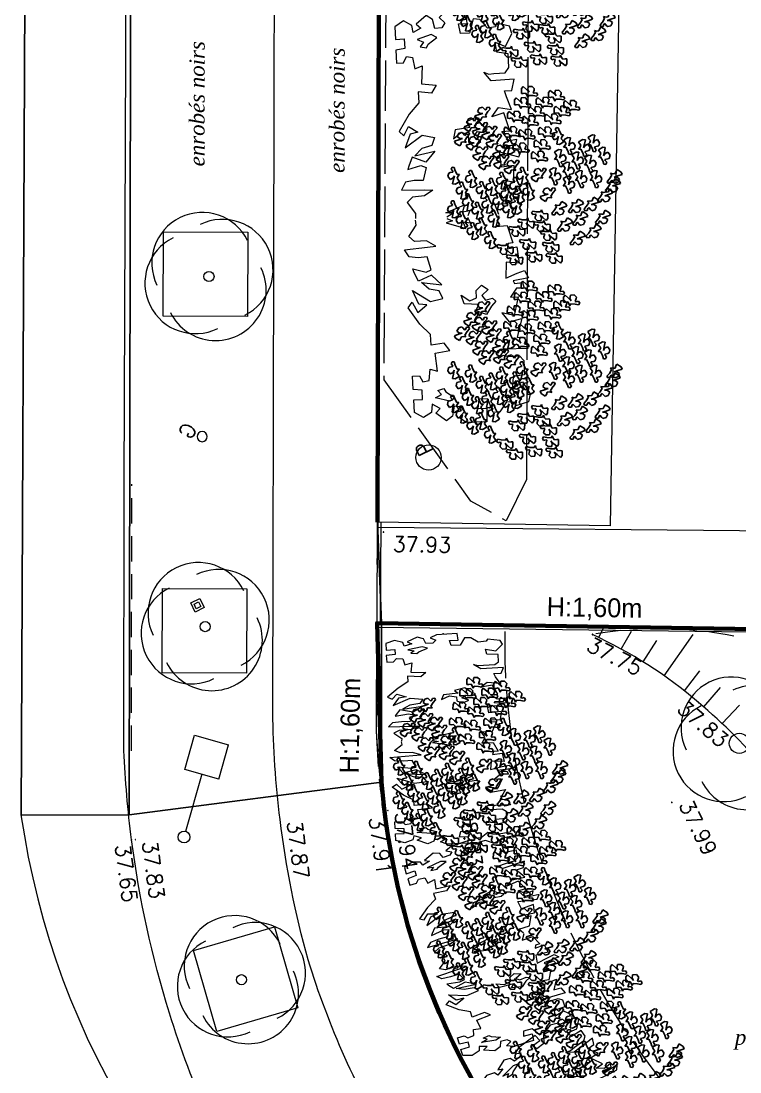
# Model space of a CAD drawing. Extents: x 996 to 1166918, y 537 to 295728.
# Drawn here: x 1043.58 to 1057.82, y 605.91 to 626.73 of the extents above; entities that cross this region are included whole.
import ezdxf

# ---------------------------------------------------------------- set-up
doc = ezdxf.new("R2010")
doc.units = 0
doc.header["$MEASUREMENT"] = 0
for name, pattern in [('CONTINU', [0]), ('DGN2', [0.75, 0.5, -0.25]), ('DGN3', [1.25, 1, -0.25]), ('DGN4', [1.5, 0.75, -0.25, 0.25, -0.25])]:
    doc.linetypes.add(name, pattern=pattern)
doc.layers.get('0').update_dxf_attribs({"linetype": 'CONTINUOUS', "lineweight": 0})
doc.layers.add('BORDURE', color=7, linetype='CONTINU')
doc.layers.add('Buissons', color=7, linetype='CONTINUOUS', true_color=0x04ec8b)
doc.layers.add('Trottoirs', color=7, linetype='CONTINUOUS', true_color=0xffffff)
for name, color, linetype, lineweight in [('CF-FON-CADASTRE-DIGITALISE', 6, 'DGN4', 0), ('CF-TOPO-ALTITUDE-TN', 94, 'CONTINUOUS', 0), ('CF-TOPO-ALTITUDE-VOIRIE', 7, 'CONTINUOUS', 0), ('CF-TOPO-GDF', 34, 'CONTINUOUS', 0), ('CF-TOPO-MOBILIER-LEGER', 7, 'CONTINUOUS', 0), ('CF-TOPO-NATURE-MATERIAUX-TXT', 7, 'CONTINUOUS', 0), ('CF-TOPO-RELIEF-NATUREL', 94, 'CONTINUOUS', 0), ('CF-TOPO-SIGNAL-NON-ELECT', 6, 'CONTINUOUS', 0), ('CF-TOPO-VEGETATION', 94, 'CONTINUOUS', 0), ('CF-TOPO-VOIRIE', 7, 'CONTINUOUS', 0), ('DIVERS', 7, 'CONTINU', 5), ('Texte projet', 7, 'CONTINU', 5)]:
    doc.layers.add(name, color=color, linetype=linetype, lineweight=lineweight)
doc.layers.add('Clôtures', color=7, linetype='CONTINUOUS', lineweight=120, true_color=0x04c83f)
doc.styles.add('LEROY', font='j_leroy')
doc.styles.add('SIMPLEX', font='simplex.shx')
doc.styles.add('Style-Times New Roman IF', font='timesi.ttf')

# ---------------------------------------------------------------- blocks, each defined once
blk = doc.blocks.new('BL79', base_point=(1.5, 1))
blk.add_lwpolyline([(1, 0.5), (1, 1.5), (2, 1.5), (2, 0.5), (1, 0.5)])
blk = doc.blocks.new('BRANCHS', base_point=(1.4853, 0.588))
for p, q in [((1.5146, 0.6522), (1.4864, 0.6366)), ((1.4864, 0.6366), (1.4921, 0.6254)), ((1.4921, 0.6254), (1.5019, 0.6135)), ((1.5313, 0.6501), (1.5146, 0.6522)), ((1.5255, 0.6211), (1.5313, 0.6501)), ((1.4971, 0.6014), (1.4858, 0.588)), ((1.4858, 0.588), (1.5005, 0.5883)), ((1.5019, 0.6135), (1.4971, 0.6014)), ((1.5005, 0.5883), (1.5139, 0.5633)), ((1.5139, 0.5633), (1.5211, 0.5412)), ((1.5199, 0.5964), (1.5255, 0.6211)), ((1.5292, 0.6122), (1.5199, 0.5964)), ((1.5291, 0.572), (1.5482, 0.5759)), ((1.5308, 0.5654), (1.5291, 0.572)), ((1.5487, 0.6203), (1.5292, 0.6122)), ((1.5407, 0.5536), (1.5308, 0.5654)), ((1.5482, 0.5759), (1.5568, 0.5791)), ((1.5622, 0.5996), (1.5487, 0.6203)), ((1.5568, 0.5791), (1.5622, 0.5996)), ((1.5211, 0.5412), (1.5336, 0.5396)), ((1.5336, 0.5396), (1.5407, 0.5536))]:
    blk.add_line(p, q)
blk = doc.blocks.new('ARBRE12')
at = {"yscale": 3, "zscale": 3}
for p, xscale, rotation in [((-0.069, 1.578), 3.00000000000064, 60.00000000000705), ((0.466, 1.504), 3.00000000000064, 60.00000000000705), ((-0.207, 1.356), 3.00000000000064, 60.00000000000705), ((0.069, 1.181), 3.00000000000064, 60.00000000000705), ((0.225, 1.366), 3.00000000000064, 60.00000000000705), ((0.578, 1.19), 3.00000000000064, 60.00000000000705), ((0.768, 1.301), 3.00000000000064, 60.00000000000705), ((-0.882, 1.184), 3.00000000000064, 119.9999999999929), ((-0.345, 1.088), 3.00000000000064, 60.00000000000705), ((-0.051, 0.996), 3.00000000000064, 60.00000000000705), ((0.397, 1.033), 3.00000000000064, 60.00000000000705), ((-1.098, 0.971), 3.00000000000064, 119.9999999999929), ((-0.934, 0.879), 3.00000000000064, 119.9999999999929), ((-0.744, 0.805), 3.00000000000064, 119.9999999999929), ((-0.414, 0.783), 3.00000000000064, 60.00000000000705), ((0.268, 0.774), 3.00000000000064, 60.00000000000705), ((-1.287, 0.685), 3.00000000000064, 119.9999999999929), ((-1.055, 0.602), 3.00000000000064, 119.9999999999929), ((-0.658, 0.648), 3.00000000000064, 119.9999999999929), ((-0.12, 0.728), 3.00000000000064, 60.00000000000705), ((0.645, 0.837), 3, 180), ((-0.925, 0.399), 3.00000000000064, 119.9999999999929), ((-0.528, 0.436), 3.00000000000064, 119.9999999999929), ((-0.321, 0.652), 3, 180), ((-0.232, 0.46), 3.00000000000064, 60.00000000000705), ((0.181, 0.525), 3.00000000000064, 60.00000000000705), ((-0.804, 0.214), 3.00000000000064, 119.9999999999929), ((-0.511, 0.232), 3.00000000000064, 119.9999999999929), ((0.13, 0.294), 3.00000000000064, 60.00000000000705), ((-0.304, 0.131), 3.00000000000064, 119.9999999999929), ((0.23, -0.026), 3.00000000000064, 119.9999999999929), ((-1.417, 0.051), 3, 180), ((-1.072, -0.013), 3, 180), ((-0.459, -0.05), 3, 180), ((-0.054, 0.051), 3, 180), ((1.573, 0.076), 3.00000000000064, 299.999999999993), ((-1.253, -0.244), 3, 180), ((-0.856, -0.235), 3, 180), ((-0.666, -0.17), 3, 180), ((-0.373, -0.318), 3, 180), ((-0.192, -0.152), 3, 180), ((-0.131, -0.328), 3, 180), ((0.067, -0.263), 3, 180), ((0.412, -0.414), 3.00000000000064, 119.9999999999929), ((1.383, -0.293), 3.00000000000064, 299.999999999993), ((1.538, -0.099), 3.00000000000064, 299.999999999993), ((-1.132, -0.475), 3, 180), ((-0.744, -0.522), 3, 180), ((-0.528, -0.457), 3, 180), ((-0.183, -0.54), 3, 180), ((0.805, -0.506), 3.00000000000064, 299.999999999993), ((1.116, -0.469), 3.00000000000064, 299.999999999993), ((-1.425, -0.614), 3, 180), ((-0.942, -0.642), 3, 180), ((-0.33, -0.614), 3, 180), ((0.208, -0.65), 3.00000000000064, 240.0000000000071), ((0.477, -0.552), 3.00000000000064, 299.999999999993), ((-1.253, -0.826), 3, 180), ((-0.873, -0.956), 3, 180), ((-0.623, -0.799), 3, 180), ((-0.069, -0.807), 3.00000000000064, 240.0000000000071), ((0.251, -0.863), 3.00000000000064, 240.0000000000071), ((0.589, -0.875), 3.00000000000064, 299.999999999993), ((0.891, -0.755), 3.00000000000064, 299.999999999993), ((1.34, -0.728), 3.00000000000064, 299.999999999993), ((-1.037, -1.048), 3, 180), ((-0.25, -0.955), 3.00000000000064, 240.0000000000071), ((0.38, -1.038), 3.00000000000064, 240.0000000000071), ((1.159, -1.005), 3.00000000000064, 299.999999999993), ((-0.692, -1.224), 3, 180), ((-0.482, -1.316), 3.00000000000064, 240.0000000000071), ((-0.034, -1.214), 3.00000000000064, 240.0000000000071), ((0.423, -1.269), 3.00000000000064, 240.0000000000071), ((0.84, -1.143), 3.00000000000064, 299.999999999993), ((-0.293, -1.519), 3.00000000000064, 240.0000000000071), ((0.087, -1.463), 3.00000000000064, 240.0000000000071), ((0.492, -1.491), 3.00000000000064, 240.0000000000071)]:
    blk.add_blockref('BRANCHS', p, dxfattribs=dict(at, xscale=xscale, rotation=rotation))
at = {"xscale": 3, "yscale": 3, "zscale": 3}
for p in [(1.124, 0.645), (0.641, 0.59), (0.935, 0.553), (0.46, 0.35), (0.805, 0.304), (1.055, 0.239), (1.331, 0.396), (0.624, 0.1), (0.357, -0.01), (0.633, -0.177), (0.874, -0.066), (1.167, -0.066)]:
    blk.add_blockref('BRANCHS', p, dxfattribs=at)
blk = doc.blocks.new('cf258borne-gaz')
for p, q in [((-0.1, 0.1), (0.1, 0.1)), ((-0.1, -0.1), (-0.1, 0.1)), ((-0.05, 0.05), (0.05, 0.05)), ((-0.05, -0.05), (-0.05, 0.05)), ((0.05, 0.05), (0.05, -0.05)), ((0.1, 0.1), (0.1, -0.1)), ((0.1, -0.1), (-0.1, -0.1)), ((0.05, -0.05), (-0.05, -0.05))]:
    blk.add_line(p, q)
blk = doc.blocks.new('cf835panneau-carre')
at = {"color": 0, "linetype": 'Continuous'}
blk.add_line((0, -1.294), (0, -0.117), dxfattribs=at)
for p, q in [((-0.352, -1.294), (-0.352, -2)), ((-0.352, -1.294), (0.352, -1.294)), ((0.352, -1.294), (0.351, -2)), ((0.351, -2), (-0.352, -2))]:
    blk.add_line(p, q)
at = {"color": 0}
blk.add_circle((0, 0), 0.117, dxfattribs=at)
blk = doc.blocks.new('cf182poubelle')
at = {"color": 0}
blk.add_circle((0, 0), 0.25, dxfattribs=at)
at = {"color": 0, "style": 'SIMPLEX'}
blk.add_text('P', height=0.3, rotation=180, dxfattribs=at).set_placement((-0.065, 0.151))
blk = doc.blocks.new('cf31arbre25-60')
blk.add_circle((0, 0), 0.2)
for centre, start, end in [((0, 0.35), 0, 180), ((-0.35, 0), 90, 270), ((0.35, 0), 270, 90), ((0, -0.35), 180, 0)]:
    blk.add_arc(centre, 1, start, end)
blk = doc.blocks.new('geotraiv')
blk.add_line((0, -1), (0, 0))
blk = doc.blocks.new('hab_haie')
at = {"linetype": 'Continuous', "lineweight": 0}
for p, q in [((-2.5593, 0.7701), (-2.6105, 0.7573)), ((-2.4772, 0.7239), (-2.5593, 0.7701)), ((-2.1849, 0.7521), (-2.2593, 0.7701)), ((-2.2593, 0.7701), (-2.2542, 0.6188)), ((-1.8208, 0.7573), (-1.8593, 0.7675)), ((-1.8593, 0.7675), (-1.8542, 0.7162)), ((-1.7926, 0.7983), (-1.808, 0.6957)), ((-1.7439, 0.7752), (-1.7926, 0.7983)), ((-1.7593, 0.7265), (-1.7439, 0.7752)), ((-0.9927, 0.7752), (-0.9439, 0.7983)), ((-0.9773, 0.7265), (-0.9927, 0.7752)), ((-0.9439, 0.7983), (-0.9286, 0.6957)), ((-0.9157, 0.7573), (-0.8773, 0.7675)), ((-0.8773, 0.7675), (-0.8798, 0.7162)), ((-0.5542, 0.7521), (-0.4773, 0.7701)), ((-0.4773, 0.7701), (-0.4799, 0.6188)), ((-0.2594, 0.7239), (-0.1773, 0.7701)), ((-0.1773, 0.7701), (-0.126, 0.7573)), ((-2.6105, 0.7573), (-2.6336, 0.6727)), ((-2.508, 0.6573), (-2.4772, 0.7239)), ((-2.4285, 0.7393), (-2.4413, 0.665)), ((-2.3362, 0.7393), (-2.4285, 0.7393)), ((-2.3029, 0.7137), (-2.3362, 0.7393)), ((-2.3029, 0.6393), (-2.3029, 0.7137)), ((-2.1849, 0.7034), (-2.1849, 0.7521)), ((-2.1439, 0.7137), (-2.1849, 0.7034)), ((-2.0593, 0.7419), (-2.1439, 0.7137)), ((-2.0772, 0.6573), (-2.0593, 0.7419)), ((-1.9183, 0.7239), (-2.0388, 0.6906)), ((-1.9183, 0.6727), (-1.9183, 0.7239)), ((-1.8542, 0.7162), (-1.9183, 0.6727)), ((-1.826, 0.7034), (-1.8208, 0.7573)), ((-1.808, 0.6957), (-1.826, 0.7034)), ((-1.7849, 0.6496), (-1.7593, 0.7265)), ((-1.5824, 0.7316), (-1.6901, 0.7419)), ((-1.6901, 0.7419), (-1.6824, 0.6573)), ((-1.5952, 0.6675), (-1.5824, 0.7316)), ((-1.4414, 0.6752), (-1.5593, 0.706)), ((-1.5593, 0.706), (-1.5593, 0.6752)), ((-1.2952, 0.6752), (-1.1798, 0.706)), ((-1.1798, 0.706), (-1.1773, 0.6752)), ((-1.1516, 0.7316), (-1.0439, 0.7419)), ((-1.1414, 0.6675), (-1.1516, 0.7316)), ((-1.0439, 0.7419), (-1.0542, 0.6573)), ((-0.9491, 0.6496), (-0.9773, 0.7265)), ((-0.9286, 0.6957), (-0.9106, 0.7034)), ((-0.9106, 0.7034), (-0.9157, 0.7573)), ((-0.8798, 0.7162), (-0.8209, 0.6727)), ((-0.8209, 0.6727), (-0.8209, 0.7239)), ((-0.8209, 0.7239), (-0.7004, 0.6906)), ((-0.6593, 0.6573), (-0.6773, 0.7419)), ((-0.6773, 0.7419), (-0.5927, 0.7137)), ((-0.5927, 0.7137), (-0.5542, 0.7034)), ((-0.5542, 0.7034), (-0.5542, 0.7521)), ((-0.4311, 0.7137), (-0.4004, 0.7393)), ((-0.4311, 0.6393), (-0.4311, 0.7137)), ((-0.4004, 0.7393), (-0.3055, 0.7393)), ((-0.3055, 0.7393), (-0.2978, 0.665)), ((-0.2286, 0.6573), (-0.2594, 0.7239)), ((-0.126, 0.7573), (-0.103, 0.6727)), ((-2.6336, 0.6727), (-2.6105, 0.665)), ((-2.6105, 0.665), (-2.6029, 0.6111)), ((-2.4413, 0.665), (-2.508, 0.6573)), ((-2.3003, 0.606), (-2.3029, 0.6393)), ((-2.0183, 0.6111), (-2.0772, 0.6573)), ((-2.0388, 0.6906), (-2.0183, 0.6111)), ((-1.6824, 0.6573), (-1.7849, 0.6496)), ((-1.5593, 0.6752), (-1.5952, 0.6675)), ((-1.4414, 0.6009), (-1.4414, 0.6752)), ((-1.2927, 0.6009), (-1.2952, 0.6752)), ((-1.1773, 0.6752), (-1.1414, 0.6675)), ((-1.0542, 0.6573), (-0.9491, 0.6496)), ((-0.7004, 0.6906), (-0.7209, 0.6111)), ((-0.7209, 0.6111), (-0.6593, 0.6573)), ((-0.4414, 0.606), (-0.4311, 0.6393)), ((-0.2978, 0.665), (-0.2286, 0.6573)), ((-0.126, 0.665), (-0.1337, 0.6111)), ((-0.103, 0.6727), (-0.126, 0.665)), ((-2.6644, 0.565), (-2.6695, 0.5214)), ((-2.6029, 0.6111), (-2.6644, 0.565)), ((-2.2542, 0.6188), (-2.3157, 0.5727)), ((-2.3157, 0.5727), (-2.3003, 0.606)), ((-1.9362, 0.5752), (-1.9644, 0.5445)), ((-1.9183, 0.5547), (-1.9362, 0.5752)), ((-1.3721, 0.6239), (-1.4414, 0.6009)), ((-1.3619, 0.6239), (-1.2927, 0.6009)), ((-0.8209, 0.5547), (-0.8004, 0.5752)), ((-0.8004, 0.5752), (-0.7696, 0.5445)), ((-0.4799, 0.6188), (-0.4209, 0.5727)), ((-0.4209, 0.5727), (-0.4414, 0.606)), ((-0.1337, 0.6111), (-0.0696, 0.565)), ((-0.0696, 0.565), (-0.0671, 0.5214)), ((-2.6695, 0.5214), (-2.5772, 0.4906)), ((-2.5772, 0.4906), (-2.5772, 0.4316)), ((-1.9644, 0.5445), (-2.0208, 0.5086)), ((-2.0208, 0.5086), (-1.9926, 0.4393)), ((-1.926, 0.5086), (-1.9183, 0.5547)), ((-1.8926, 0.4855), (-1.926, 0.5086)), ((-1.8593, 0.5291), (-1.8926, 0.4855)), ((-1.826, 0.4855), (-1.8593, 0.5291)), ((-0.9106, 0.4855), (-0.8798, 0.5291)), ((-0.8798, 0.5291), (-0.8414, 0.4855)), ((-0.8414, 0.4855), (-0.8106, 0.5086)), ((-0.8106, 0.5086), (-0.8209, 0.5547)), ((-0.7696, 0.5445), (-0.7158, 0.5086)), ((-0.7158, 0.5086), (-0.744, 0.4393)), ((-0.0671, 0.5214), (-0.1594, 0.4906)), ((-0.1594, 0.4906), (-0.1594, 0.4316)), ((-2.6413, 0.4804), (-2.7285, 0.4752)), ((-2.7285, 0.4752), (-2.7259, 0.3393)), ((-2.6413, 0.4214), (-2.6413, 0.4804)), ((-2.5772, 0.4316), (-2.6413, 0.4214)), ((-1.9926, 0.4393), (-1.9542, 0.4624)), ((-1.9542, 0.4624), (-1.9439, 0.365)), ((-1.926, 0.4034), (-1.908, 0.4496)), ((-1.908, 0.4496), (-1.8593, 0.4496)), ((-1.8593, 0.4496), (-1.826, 0.4855)), ((-1.4003, 0.3855), (-1.408, 0.4342)), ((-1.408, 0.4342), (-1.3721, 0.4188)), ((-1.326, 0.4342), (-1.3619, 0.4188)), ((-1.3337, 0.3855), (-1.326, 0.4342)), ((-0.8773, 0.4496), (-0.9106, 0.4855)), ((-0.8286, 0.4496), (-0.8773, 0.4496)), ((-0.8106, 0.4034), (-0.8286, 0.4496)), ((-0.785, 0.4624), (-0.7927, 0.365)), ((-0.744, 0.4393), (-0.785, 0.4624)), ((-0.1594, 0.4316), (-0.0978, 0.4214)), ((-0.0978, 0.4214), (-0.0978, 0.4804)), ((-0.0978, 0.4804), (-0.0081, 0.4752)), ((-0.0081, 0.4752), (-0.0107, 0.3393)), ((-1.9439, 0.365), (-1.8849, 0.3496)), ((-1.8849, 0.3496), (-1.926, 0.4034)), ((-1.4003, 0.2752), (-1.4465, 0.4009)), ((-1.4465, 0.4009), (-1.4003, 0.3855)), ((-1.3337, 0.2752), (-1.2901, 0.4009)), ((-1.2901, 0.4009), (-1.3337, 0.3855)), ((-0.8516, 0.3496), (-0.8106, 0.4034)), ((-0.7927, 0.365), (-0.8516, 0.3496)), ((-2.7259, 0.3393), (-2.69, 0.2958)), ((-2.69, 0.2958), (-2.6541, 0.3316)), ((-2.6541, 0.3316), (-2.6208, 0.3111)), ((-2.6208, 0.3111), (-2.6182, 0.265)), ((-1.3926, 0.3163), (-1.4003, 0.2752)), ((-1.3721, 0.2804), (-1.3926, 0.3163)), ((-1.3619, 0.2804), (-1.3439, 0.3163)), ((-1.3439, 0.3163), (-1.3337, 0.2752)), ((-0.1158, 0.3111), (-0.1209, 0.265)), ((-0.0824, 0.3316), (-0.1158, 0.3111)), ((-0.0465, 0.2958), (-0.0824, 0.3316)), ((-0.0107, 0.3393), (-0.0465, 0.2958)), ((-2.6798, 0.2522), (-2.708, 0.2111)), ((-2.708, 0.2111), (-2.6541, 0.1419)), ((-2.6182, 0.265), (-2.6798, 0.2522)), ((-2.5593, 0.2752), (-2.5798, 0.2393)), ((-2.5798, 0.2393), (-2.5516, 0.1445)), ((-2.5182, 0.2163), (-2.5593, 0.2752)), ((-2.4952, 0.2034), (-2.5182, 0.2163)), ((-2.2593, 0.1573), (-2.2439, 0.2547)), ((-2.2439, 0.2547), (-2.1926, 0.2214)), ((-2.1926, 0.2214), (-2.208, 0.1342)), ((-1.9208, 0.1445), (-1.9003, 0.2265)), ((-1.9003, 0.2265), (-1.849, 0.206)), ((-1.7849, 0.0906), (-1.8106, 0.224)), ((-1.8106, 0.224), (-1.7414, 0.1599)), ((-0.926, 0.224), (-0.9927, 0.1599)), ((-0.9491, 0.0906), (-0.926, 0.224)), ((-0.8363, 0.2265), (-0.8875, 0.206)), ((-0.8209, 0.1445), (-0.8363, 0.2265)), ((-0.4901, 0.2547), (-0.5414, 0.2214)), ((-0.5414, 0.2214), (-0.5311, 0.1342)), ((-0.4773, 0.1573), (-0.4901, 0.2547)), ((-0.2414, 0.2034), (-0.2183, 0.2163)), ((-0.2183, 0.2163), (-0.1773, 0.2752)), ((-0.1568, 0.2393), (-0.1824, 0.1445)), ((-0.1773, 0.2752), (-0.1568, 0.2393)), ((-0.1209, 0.265), (-0.0568, 0.2522)), ((-0.0286, 0.2111), (-0.0824, 0.1419)), ((-0.0568, 0.2522), (-0.0286, 0.2111)), ((-2.6541, 0.1419), (-2.6259, 0.1727)), ((-2.6259, 0.1727), (-2.6003, 0.1214)), ((-2.5516, 0.1445), (-2.5336, 0.1855)), ((-2.5336, 0.1855), (-2.5029, 0.1624)), ((-2.5029, 0.1624), (-2.4952, 0.2034)), ((-2.3593, 0.1188), (-2.3772, 0.1676)), ((-2.3772, 0.1676), (-2.2593, 0.1573)), ((-1.8413, 0.0291), (-1.9208, 0.1445)), ((-1.849, 0.206), (-1.8311, 0.1393)), ((-1.8311, 0.1393), (-1.7849, 0.0906)), ((-1.7414, 0.1599), (-1.7772, 0.0727)), ((-1.7208, 0.1265), (-1.7055, 0.1599)), ((-1.7055, 0.1599), (-1.6208, 0.1368)), ((-1.5644, -0.0094), (-1.5593, 0.1419)), ((-1.5593, 0.1419), (-1.5542, 0.1983)), ((-1.5542, 0.1983), (-1.5183, 0.1393)), ((-1.5183, 0.1393), (-1.5132, 0.0599)), ((-1.1824, 0.1983), (-1.2209, 0.1393)), ((-1.2209, 0.1393), (-1.2209, 0.0599)), ((-1.1798, 0.1419), (-1.1824, 0.1983)), ((-1.1696, -0.0094), (-1.1798, 0.1419)), ((-1.0286, 0.1599), (-1.1157, 0.1368)), ((-1.0157, 0.1265), (-1.0286, 0.1599)), ((-0.9927, 0.1599), (-0.9593, 0.0727)), ((-0.9029, 0.1393), (-0.9491, 0.0906)), ((-0.8875, 0.206), (-0.9029, 0.1393)), ((-0.8978, 0.0291), (-0.8209, 0.1445)), ((-0.3594, 0.1676), (-0.4773, 0.1573)), ((-0.3747, 0.1188), (-0.3594, 0.1676)), ((-0.2312, 0.1624), (-0.2414, 0.2034)), ((-0.203, 0.1855), (-0.2312, 0.1624)), ((-0.1824, 0.1445), (-0.203, 0.1855)), ((-0.1106, 0.1727), (-0.1414, 0.1214)), ((-0.0824, 0.1419), (-0.1106, 0.1727)), ((-2.6464, 0.1137), (-2.6798, 0.0599)), ((-2.6003, 0.1214), (-2.6464, 0.1137)), ((-2.4439, 0.0676), (-2.4362, 0.1086)), ((-2.4362, 0.1086), (-2.3593, 0.1188)), ((-2.208, 0.1342), (-2.1336, 0.1342)), ((-2.1336, 0.1342), (-2.0619, 0.0676)), ((-1.9824, 0.0573), (-1.9413, 0.1188)), ((-1.9413, 0.1188), (-1.9311, 0.0676)), ((-1.7772, 0.0727), (-1.7208, 0.047)), ((-1.6978, 0.0394), (-1.7208, 0.1265)), ((-1.6208, 0.1368), (-1.6234, 0.0778)), ((-1.6234, 0.0778), (-1.6157, 0.0188)), ((-1.4798, 0.024), (-1.4055, 0.0752)), ((-1.4055, 0.0752), (-1.3721, 0.0727)), ((-1.3285, 0.0752), (-1.3619, 0.0727)), ((-1.2568, 0.024), (-1.3285, 0.0752)), ((-1.1132, 0.0778), (-1.1209, 0.0188)), ((-1.1157, 0.1368), (-1.1132, 0.0778)), ((-1.0414, 0.0394), (-1.0157, 0.1265)), ((-0.9593, 0.0727), (-1.0157, 0.047)), ((-0.8004, 0.1188), (-0.8055, 0.0676)), ((-0.7516, 0.0573), (-0.8004, 0.1188)), ((-0.6029, 0.1342), (-0.6747, 0.0676)), ((-0.5311, 0.1342), (-0.6029, 0.1342)), ((-0.3004, 0.1086), (-0.3747, 0.1188)), ((-0.2927, 0.0676), (-0.3004, 0.1086)), ((-0.1414, 0.1214), (-0.0876, 0.1137)), ((-0.0876, 0.1137), (-0.0568, 0.0599)), ((-2.6798, 0.0599), (-2.6439, 0.0009)), ((-2.6439, 0.0009), (-2.5593, 0.0009)), ((-2.5593, 0.0009), (-2.5618, 0.0599)), ((-2.5618, 0.0599), (-2.4977, 0.0599)), ((-2.4977, 0.0599), (-2.49, 0.0009)), ((-2.49, 0.0009), (-2.4029, 0.0009)), ((-2.4029, 0.047), (-2.4439, 0.0676)), ((-2.4029, 0.0009), (-2.4029, 0.047)), ((-2.0619, 0.0676), (-1.9516, -0.0042)), ((-1.9208, 0.024), (-1.9824, 0.0573)), ((-1.9516, -0.0042), (-1.9208, 0.024)), ((-1.9311, 0.0676), (-1.8413, 0.0291)), ((-1.7208, 0.047), (-1.6978, 0.0394)), ((-1.6157, 0.0188), (-1.5644, -0.0094)), ((-1.5132, 0.0599), (-1.4798, 0.024)), ((-1.2209, 0.0599), (-1.2568, 0.024)), ((-1.1209, 0.0188), (-1.1696, -0.0094)), ((-1.0157, 0.047), (-1.0414, 0.0394)), ((-0.8055, 0.0676), (-0.8978, 0.0291)), ((-0.8209, 0.024), (-0.7516, 0.0573)), ((-0.785, -0.0042), (-0.8209, 0.024)), ((-0.6747, 0.0676), (-0.785, -0.0042)), ((-0.3337, 0.047), (-0.2927, 0.0676)), ((-0.3337, 0.0009), (-0.3337, 0.047)), ((-0.2465, 0.0009), (-0.3337, 0.0009)), ((-0.2388, 0.0599), (-0.2465, 0.0009)), ((-0.1773, 0.0599), (-0.2388, 0.0599)), ((-0.1773, 0.0009), (-0.1773, 0.0599)), ((-0.0927, 0.0009), (-0.1773, 0.0009)), ((-0.0568, 0.0599), (-0.0927, 0.0009))]:
    blk.add_line(p, q, dxfattribs=at)
blk.add_point((-2.7325, 0.3824), dxfattribs=at)
blk = doc.blocks.new('cf248bouche-gaz')
at = {"color": 0}
blk.add_circle((0, 0), 0.1, dxfattribs=at)
at = {"color": 0, "style": 'SIMPLEX'}
blk.add_text('G', height=0.3, rotation=180, dxfattribs=at).set_placement((0.106, -0.159))
blk = doc.blocks.new('cf30arbre20')
blk.add_circle((0, 0), 0.1)
for centre, start, end in [((0, 0.3), 0, 180), ((-0.3, 0), 90, 270), ((0.3, 0), 270, 90), ((0, -0.3), 180, 0)]:
    blk.add_arc(centre, 1, start, end)
blk = doc.blocks.new('A$C266D6590')
at = {"layer": 'Buissons', "yscale": 3, "zscale": 3}
for p, xscale, rotation in [((1.587, 14.786), 3.00000000000064, 60.00000000000705), ((2.122, 14.712), 3.00000000000064, 60.00000000000705), ((1.449, 14.564), 3.00000000000064, 60.00000000000705), ((1.88, 14.573), 3.00000000000064, 60.00000000000705), ((2.424, 14.508), 3.00000000000064, 60.00000000000705), ((0.774, 14.391), 3.00000000000064, 119.9999999999929), ((1.311, 14.296), 3.00000000000064, 60.00000000000705), ((1.725, 14.388), 3.00000000000064, 60.00000000000705), ((2.234, 14.397), 3.00000000000064, 60.00000000000705), ((0.558, 14.179), 3.00000000000064, 119.9999999999929), ((1.604, 14.203), 3.00000000000064, 60.00000000000705), ((2.053, 14.24), 3.00000000000064, 60.00000000000705), ((0.368, 13.893), 3.00000000000064, 119.9999999999929), ((0.722, 14.087), 3.00000000000064, 119.9999999999929), ((0.912, 14.013), 3.00000000000064, 119.9999999999929), ((1.242, 13.991), 3.00000000000064, 60.00000000000705), ((1.535, 13.935), 3.00000000000064, 60.00000000000705), ((1.923, 13.982), 3.00000000000064, 60.00000000000705), ((2.3, 14.044), 3, 180), ((0.601, 13.809), 3.00000000000064, 119.9999999999929), ((0.998, 13.855), 3.00000000000064, 119.9999999999929), ((1.334, 13.859), 3, 180), ((1.423, 13.667), 3.00000000000064, 60.00000000000705), ((1.837, 13.732), 3.00000000000064, 60.00000000000705), ((0.731, 13.606), 3.00000000000064, 119.9999999999929), ((1.127, 13.643), 3.00000000000064, 119.9999999999929), ((1.785, 13.501), 3.00000000000064, 60.00000000000705), ((0.851, 13.421), 3.00000000000064, 119.9999999999929), ((1.145, 13.44), 3.00000000000064, 119.9999999999929), ((1.352, 13.338), 3.00000000000064, 119.9999999999929), ((0.239, 13.259), 3, 180), ((0.584, 13.194), 3, 180), ((1.602, 13.259), 3, 180), ((1.886, 13.181), 3.00000000000064, 119.9999999999929), ((3.228, 13.284), 3.00000000000064, 299.999999999993), ((0.8, 12.972), 3, 180), ((0.989, 13.037), 3, 180), ((1.196, 13.157), 3, 180), ((1.464, 13.055), 3, 180), ((3.194, 13.108), 3.00000000000064, 299.999999999993), ((0.403, 12.963), 3, 180), ((1.283, 12.889), 3, 180), ((1.524, 12.88), 3, 180), ((1.723, 12.944), 3, 180), ((2.067, 12.793), 3.00000000000064, 119.9999999999929), ((3.039, 12.914), 3.00000000000064, 299.999999999993), ((0.231, 12.594), 3, 180), ((0.524, 12.732), 3, 180), ((0.714, 12.566), 3, 180), ((0.912, 12.686), 3, 180), ((1.127, 12.75), 3, 180), ((1.326, 12.594), 3, 180), ((1.472, 12.667), 3, 180), ((2.133, 12.655), 3.00000000000064, 299.999999999993), ((2.461, 12.702), 3.00000000000064, 299.999999999993), ((2.771, 12.739), 3.00000000000064, 299.999999999993), ((0.403, 12.381), 3, 180), ((1.033, 12.409), 3, 180), ((1.863, 12.557), 3.00000000000064, 240.0000000000071), ((2.547, 12.452), 3.00000000000064, 299.999999999993), ((2.996, 12.48), 3.00000000000064, 299.999999999993), ((0.619, 12.159), 3, 180), ((0.782, 12.252), 3, 180), ((1.406, 12.252), 3.00000000000064, 240.0000000000071), ((1.587, 12.4), 3.00000000000064, 240.0000000000071), ((1.906, 12.345), 3.00000000000064, 240.0000000000071), ((2.245, 12.332), 3.00000000000064, 299.999999999993), ((2.814, 12.203), 3.00000000000064, 299.999999999993), ((0.964, 11.984), 3, 180), ((2.036, 12.169), 3.00000000000064, 240.0000000000071), ((2.495, 12.064), 3.00000000000064, 299.999999999993), ((1.173, 11.892), 3.00000000000064, 240.0000000000071), ((1.622, 11.993), 3.00000000000064, 240.0000000000071), ((2.079, 11.938), 3.00000000000064, 240.0000000000071), ((1.363, 11.688), 3.00000000000064, 240.0000000000071), ((1.743, 11.744), 3.00000000000064, 240.0000000000071), ((2.148, 11.716), 3.00000000000064, 240.0000000000071), ((1.708, 11.076), 3.00000000000064, 60.00000000000705), ((2.243, 11.002), 3.00000000000064, 60.00000000000705), ((1.57, 10.855), 3.00000000000064, 60.00000000000705), ((2.001, 10.864), 3.00000000000064, 60.00000000000705), ((2.544, 10.799), 3.00000000000064, 60.00000000000705), ((0.895, 10.682), 3.00000000000064, 119.9999999999929), ((1.432, 10.587), 3.00000000000064, 60.00000000000705), ((1.846, 10.679), 3.00000000000064, 60.00000000000705), ((2.173, 10.531), 3.00000000000064, 60.00000000000705), ((2.355, 10.688), 3.00000000000064, 60.00000000000705), ((0.679, 10.47), 3.00000000000064, 119.9999999999929), ((0.843, 10.377), 3.00000000000064, 119.9999999999929), ((1.725, 10.494), 3.00000000000064, 60.00000000000705), ((0.489, 10.183), 3.00000000000064, 119.9999999999929), ((1.032, 10.303), 3.00000000000064, 119.9999999999929), ((1.119, 10.146), 3.00000000000064, 119.9999999999929), ((1.363, 10.282), 3.00000000000064, 60.00000000000705), ((1.656, 10.226), 3.00000000000064, 60.00000000000705), ((2.044, 10.272), 3.00000000000064, 60.00000000000705), ((2.421, 10.335), 3, 180), ((0.722, 10.1), 3.00000000000064, 119.9999999999929), ((1.248, 9.934), 3.00000000000064, 119.9999999999929), ((1.455, 10.15), 3, 180), ((1.544, 9.958), 3.00000000000064, 60.00000000000705), ((1.958, 10.023), 3.00000000000064, 60.00000000000705), ((0.851, 9.897), 3.00000000000064, 119.9999999999929), ((1.265, 9.731), 3.00000000000064, 119.9999999999929), ((1.906, 9.792), 3.00000000000064, 60.00000000000705), ((0.972, 9.712), 3.00000000000064, 119.9999999999929), ((1.472, 9.629), 3.00000000000064, 119.9999999999929), ((0.36, 9.55), 3, 180), ((0.705, 9.485), 3, 180), ((1.317, 9.448), 3, 180), ((1.723, 9.55), 3, 180), ((2.007, 9.472), 3.00000000000064, 119.9999999999929), ((3.349, 9.575), 3.00000000000064, 299.999999999993), ((0.524, 9.254), 3, 180), ((0.921, 9.263), 3, 180), ((1.11, 9.328), 3, 180), ((1.585, 9.346), 3, 180), ((1.843, 9.235), 3, 180), ((3.315, 9.399), 3.00000000000064, 299.999999999993), ((0.644, 9.023), 3, 180), ((1.248, 9.041), 3, 180), ((1.404, 9.18), 3, 180), ((1.645, 9.171), 3, 180), ((2.188, 9.084), 3.00000000000064, 119.9999999999929), ((3.159, 9.205), 3.00000000000064, 299.999999999993), ((0.351, 8.884), 3, 180), ((0.834, 8.857), 3, 180), ((1.033, 8.977), 3, 180), ((1.446, 8.884), 3, 180), ((1.593, 8.958), 3, 180), ((2.254, 8.946), 3.00000000000064, 299.999999999993), ((2.582, 8.992), 3.00000000000064, 299.999999999993), ((2.892, 9.029), 3.00000000000064, 299.999999999993), ((0.524, 8.672), 3, 180), ((1.153, 8.699), 3, 180), ((1.708, 8.691), 3.00000000000064, 240.0000000000071), ((1.984, 8.848), 3.00000000000064, 240.0000000000071), ((2.668, 8.743), 3.00000000000064, 299.999999999993), ((3.116, 8.771), 3.00000000000064, 299.999999999993), ((0.739, 8.45), 3, 180), ((0.903, 8.542), 3, 180), ((1.527, 8.543), 3.00000000000064, 240.0000000000071), ((2.027, 8.635), 3.00000000000064, 240.0000000000071), ((2.366, 8.623), 3.00000000000064, 299.999999999993), ((2.935, 8.493), 3.00000000000064, 299.999999999993), ((1.084, 8.274), 3, 180), ((1.743, 8.284), 3.00000000000064, 240.0000000000071), ((2.156, 8.46), 3.00000000000064, 240.0000000000071), ((2.616, 8.355), 3.00000000000064, 299.999999999993), ((1.294, 8.183), 3.00000000000064, 240.0000000000071), ((2.2, 8.229), 3.00000000000064, 240.0000000000071), ((1.484, 7.979), 3.00000000000064, 240.0000000000071), ((1.863, 8.035), 3.00000000000064, 240.0000000000071), ((2.269, 8.007), 3.00000000000064, 240.0000000000071), ((1.616, 7.169), 3.00000000000064, 60.00000000000705), ((2.15, 7.095), 3.00000000000064, 60.00000000000705), ((1.477, 6.947), 3.00000000000064, 60.00000000000705), ((1.909, 6.956), 3.00000000000064, 60.00000000000705), ((2.452, 6.892), 3.00000000000064, 60.00000000000705), ((0.802, 6.775), 3.00000000000064, 119.9999999999929), ((1.339, 6.679), 3.00000000000064, 60.00000000000705), ((1.633, 6.587), 3.00000000000064, 60.00000000000705), ((1.754, 6.771), 3.00000000000064, 60.00000000000705), ((2.081, 6.624), 3.00000000000064, 60.00000000000705), ((2.262, 6.781), 3.00000000000064, 60.00000000000705), ((0.586, 6.562), 3.00000000000064, 119.9999999999929), ((0.75, 6.47), 3.00000000000064, 119.9999999999929), ((0.94, 6.396), 3.00000000000064, 119.9999999999929), ((1.271, 6.374), 3.00000000000064, 60.00000000000705), ((0.397, 6.276), 3.00000000000064, 119.9999999999929), ((0.63, 6.193), 3.00000000000064, 119.9999999999929), ((1.026, 6.239), 3.00000000000064, 119.9999999999929), ((1.564, 6.319), 3.00000000000064, 60.00000000000705), ((1.952, 6.365), 3.00000000000064, 60.00000000000705), ((2.329, 6.427), 3, 180), ((0.759, 5.989), 3.00000000000064, 119.9999999999929), ((1.156, 6.026), 3.00000000000064, 119.9999999999929), ((1.363, 6.243), 3, 180), ((1.452, 6.051), 3.00000000000064, 60.00000000000705), ((1.866, 6.116), 3.00000000000064, 60.00000000000705), ((0.88, 5.805), 3.00000000000064, 119.9999999999929), ((1.173, 5.823), 3.00000000000064, 119.9999999999929), ((1.814, 5.885), 3.00000000000064, 60.00000000000705), ((1.38, 5.721), 3.00000000000064, 119.9999999999929), ((1.915, 5.564), 3.00000000000064, 119.9999999999929), ((0.267, 5.642), 3, 180), ((0.612, 5.577), 3, 180), ((1.225, 5.541), 3, 180), ((1.63, 5.642), 3, 180), ((3.257, 5.667), 3.00000000000064, 299.999999999993), ((0.431, 5.346), 3, 180), ((0.828, 5.356), 3, 180), ((1.018, 5.42), 3, 180), ((1.311, 5.272), 3, 180), ((1.492, 5.439), 3, 180), ((1.751, 5.328), 3, 180), ((2.096, 5.176), 3.00000000000064, 119.9999999999929), ((3.222, 5.492), 3.00000000000064, 299.999999999993), ((0.552, 5.115), 3, 180), ((0.94, 5.069), 3, 180), ((1.156, 5.134), 3, 180), ((1.553, 5.263), 3, 180), ((2.8, 5.122), 3.00000000000064, 299.999999999993), ((3.067, 5.297), 3.00000000000064, 299.999999999993), ((0.259, 4.977), 3, 180), ((0.742, 4.949), 3, 180), ((1.354, 4.977), 3, 180), ((1.501, 5.051), 3, 180), ((1.892, 4.94), 3.00000000000064, 240.0000000000071), ((2.162, 5.039), 3.00000000000064, 299.999999999993), ((2.489, 5.085), 3.00000000000064, 299.999999999993), ((0.431, 4.764), 3, 180), ((1.061, 4.792), 3, 180), ((1.616, 4.783), 3.00000000000064, 240.0000000000071), ((1.935, 4.728), 3.00000000000064, 240.0000000000071), ((2.274, 4.715), 3.00000000000064, 299.999999999993), ((2.575, 4.835), 3.00000000000064, 299.999999999993), ((3.024, 4.863), 3.00000000000064, 299.999999999993), ((0.647, 4.543), 3, 180), ((0.811, 4.635), 3, 180), ((1.434, 4.635), 3.00000000000064, 240.0000000000071), ((2.064, 4.552), 3.00000000000064, 240.0000000000071), ((2.843, 4.586), 3.00000000000064, 299.999999999993), ((0.992, 4.367), 3, 180), ((1.65, 4.377), 3.00000000000064, 240.0000000000071), ((2.107, 4.321), 3.00000000000064, 240.0000000000071), ((2.524, 4.447), 3.00000000000064, 299.999999999993), ((1.202, 4.275), 3.00000000000064, 240.0000000000071), ((1.771, 4.127), 3.00000000000064, 240.0000000000071), ((2.176, 4.1), 3.00000000000064, 240.0000000000071), ((1.392, 4.072), 3.00000000000064, 240.0000000000071), ((1.612, 3.314), 3.00000000000064, 60.00000000000705), ((1.474, 3.092), 3.00000000000064, 60.00000000000705), ((1.905, 3.102), 3.00000000000064, 60.00000000000705), ((2.147, 3.24), 3.00000000000064, 60.00000000000705), ((2.449, 3.037), 3.00000000000064, 60.00000000000705), ((0.799, 2.92), 3.00000000000064, 119.9999999999929), ((1.75, 2.917), 3.00000000000064, 60.00000000000705), ((2.259, 2.926), 3.00000000000064, 60.00000000000705), ((0.583, 2.708), 3.00000000000064, 119.9999999999929), ((1.336, 2.825), 3.00000000000064, 60.00000000000705), ((1.63, 2.732), 3.00000000000064, 60.00000000000705), ((2.078, 2.769), 3.00000000000064, 60.00000000000705), ((0.747, 2.615), 3.00000000000064, 119.9999999999929), ((0.937, 2.541), 3.00000000000064, 119.9999999999929), ((1.267, 2.52), 3.00000000000064, 60.00000000000705), ((1.56, 2.464), 3.00000000000064, 60.00000000000705), ((1.949, 2.51), 3.00000000000064, 60.00000000000705), ((2.326, 2.573), 3, 180), ((0.394, 2.421), 3.00000000000064, 119.9999999999929), ((0.626, 2.338), 3.00000000000064, 119.9999999999929), ((1.023, 2.384), 3.00000000000064, 119.9999999999929), ((1.36, 2.388), 3, 180), ((1.862, 2.261), 3.00000000000064, 60.00000000000705), ((0.756, 2.135), 3.00000000000064, 119.9999999999929), ((1.152, 2.172), 3.00000000000064, 119.9999999999929), ((1.448, 2.196), 3.00000000000064, 60.00000000000705), ((1.811, 2.03), 3.00000000000064, 60.00000000000705), ((0.877, 1.95), 3.00000000000064, 119.9999999999929), ((1.17, 1.968), 3.00000000000064, 119.9999999999929), ((1.377, 1.867), 3.00000000000064, 119.9999999999929), ((0.264, 1.787), 3, 180), ((1.627, 1.787), 3, 180), ((1.911, 1.71), 3.00000000000064, 119.9999999999929), ((3.254, 1.812), 3.00000000000064, 299.999999999993), ((0.609, 1.723), 3, 180), ((1.015, 1.566), 3, 180), ((1.222, 1.686), 3, 180), ((1.489, 1.584), 3, 180), ((3.219, 1.637), 3.00000000000064, 299.999999999993), ((0.428, 1.492), 3, 180), ((0.825, 1.501), 3, 180), ((1.308, 1.418), 3, 180), ((1.549, 1.408), 3, 180), ((1.748, 1.473), 3, 180), ((2.092, 1.322), 3.00000000000064, 119.9999999999929), ((3.064, 1.443), 3.00000000000064, 299.999999999993), ((0.256, 1.122), 3, 180), ((0.549, 1.261), 3, 180), ((0.937, 1.214), 3, 180), ((1.153, 1.279), 3, 180), ((1.351, 1.122), 3, 180), ((1.498, 1.196), 3, 180), ((2.158, 1.184), 3.00000000000064, 299.999999999993), ((2.486, 1.23), 3.00000000000064, 299.999999999993), ((2.796, 1.267), 3.00000000000064, 299.999999999993), ((0.428, 0.91), 3, 180), ((0.739, 1.094), 3, 180), ((1.058, 0.937), 3, 180), ((1.888, 1.086), 3.00000000000064, 240.0000000000071), ((2.572, 0.981), 3.00000000000064, 299.999999999993), ((3.021, 1.009), 3.00000000000064, 299.999999999993), ((0.644, 0.688), 3, 180), ((0.808, 0.78), 3, 180), ((1.431, 0.781), 3.00000000000064, 240.0000000000071), ((1.612, 0.929), 3.00000000000064, 240.0000000000071), ((1.932, 0.873), 3.00000000000064, 240.0000000000071), ((2.27, 0.861), 3.00000000000064, 299.999999999993), ((0.989, 0.512), 3, 180), ((2.061, 0.698), 3.00000000000064, 240.0000000000071), ((2.521, 0.593), 3.00000000000064, 299.999999999993), ((2.84, 0.731), 3.00000000000064, 299.999999999993), ((1.199, 0.42), 3.00000000000064, 240.0000000000071), ((1.647, 0.522), 3.00000000000064, 240.0000000000071), ((2.104, 0.467), 3.00000000000064, 240.0000000000071), ((1.388, 0.217), 3.00000000000064, 240.0000000000071), ((1.768, 0.273), 3.00000000000064, 240.0000000000071), ((2.173, 0.245), 3.00000000000064, 240.0000000000071)]:
    blk.add_blockref('BRANCHS', p, dxfattribs=dict(at, xscale=xscale, rotation=rotation))
at = {"layer": 'Buissons', "xscale": 3, "yscale": 3, "zscale": 3}
for p in [(2.297, 13.798), (2.59, 13.761), (2.78, 13.853), (2.116, 13.557), (2.987, 13.603), (2.461, 13.511), (2.711, 13.446), (2.012, 13.197), (2.28, 13.308), (2.53, 13.141), (2.823, 13.141), (2.288, 13.031), (2.418, 10.088), (2.711, 10.051), (2.901, 10.144), (2.237, 9.848), (2.582, 9.802), (3.108, 9.894), (2.4, 9.599), (2.832, 9.737), (2.133, 9.488), (2.651, 9.432), (2.944, 9.432), (2.409, 9.321), (2.325, 6.181), (2.619, 6.144), (2.808, 6.236), (2.144, 5.941), (2.489, 5.894), (3.015, 5.987), (2.308, 5.691), (2.739, 5.83), (2.041, 5.58), (2.558, 5.525), (2.851, 5.525), (2.317, 5.414), (2.322, 2.326), (2.805, 2.382), (2.615, 2.289), (3.012, 2.132), (2.141, 2.086), (2.486, 2.04), (2.736, 1.975), (2.037, 1.726), (2.305, 1.837), (2.314, 1.559), (2.555, 1.67), (2.848, 1.67)]:
    blk.add_blockref('BRANCHS', p, dxfattribs=at)

msp = doc.modelspace()

# ---------------------------------------------------------------- linework, layer by layer
at = {"layer": 'BORDURE'}
msp.add_line((1043.58, 611.005), (1043.814, 659.269), dxfattribs=at)
at = {"layer": 'CF-FON-CADASTRE-DIGITALISE', "lineweight": 0, "flags": 128}
msp.add_lwpolyline([(1050.968, 703.567), (1053.482, 706.703), (1054.868, 711.757), (1098.804, 711.085), (1101.999, 712.978), (1112.616, 712.853), (1112.579, 707.868), (1117.23, 707.834), (1117.273, 710.777), (1153.907, 710.161, -0.128061), (1156.194, 709.608, -0.158091), (1158.331, 707.385, 0.029168), (1158.834, 706.487, -0.115233), (1159.602, 701.898), (1159.408, 609.46), (1158.951, 609.468), (1158.813, 602.433), (1152.032, 598.153, -0.108271), (1148.523, 597.143), (1064.89, 598.051, -0.391305), (1050.624, 612.661), (1050.97, 704.056), (1050.006, 709.836, 0.020715), (1049.379, 712.281, 0.027295), (1048.249, 715.408)], format="xyb", dxfattribs=at)
at = {"layer": 'CF-TOPO-ALTITUDE-TN', "lineweight": 0, "flags": 128}
for points in [[(1054.901, 614.578, 1), (1054.892, 614.573, 1), (1054.901, 614.578)], [(1057.005, 613.23, 1), (1056.996, 613.225, 1), (1057.005, 613.23)], [(1052.137, 611.153, 1), (1052.128, 611.148, 1), (1052.137, 611.153)], [(1056.471, 611.252, 1), (1056.462, 611.248, 1), (1056.471, 611.252)]]:
    msp.add_lwpolyline(points, format="xyb", dxfattribs=at)
at = {"layer": 'CF-TOPO-ALTITUDE-TN', "lineweight": 0}
for p in [(1054.896, 614.575), (1057.001, 613.228), (1052.133, 611.151), (1056.467, 611.25)]:
    msp.add_point(p, dxfattribs=at)
at = {"layer": 'CF-TOPO-ALTITUDE-VOIRIE', "linetype": 'Continuous', "lineweight": 0, "flags": 128}
msp.add_lwpolyline([(1050.761, 616.608, 1), (1050.752, 616.604, 1), (1050.761, 616.608)], format="xyb", dxfattribs=at)
at = {"layer": 'CF-TOPO-ALTITUDE-VOIRIE', "lineweight": 0, "flags": 128}
for points in [[(1050.776, 611.074, 1), (1050.767, 611.069, 1), (1050.776, 611.074)], [(1050.85, 611.091, 1), (1050.841, 611.087, 1), (1050.85, 611.091)], [(1048.714, 610.913, 1), (1048.705, 610.909, 1), (1048.714, 610.913)], [(1045.776, 610.51, 1), (1045.767, 610.505, 1), (1045.776, 610.51)], [(1045.848, 610.516, 1), (1045.839, 610.512, 1), (1045.848, 610.516)]]:
    msp.add_lwpolyline(points, format="xyb", dxfattribs=at)
at = {"layer": 'CF-TOPO-ALTITUDE-VOIRIE', "linetype": 'Continuous', "lineweight": 0}
msp.add_point((1050.757, 616.606), dxfattribs=at)
at = {"layer": 'CF-TOPO-RELIEF-NATUREL', "linetype": 'DGN2', "lineweight": 0, "flags": 128}
msp.add_lwpolyline([(1064.196, 603.15), (1063.294, 609.051), (1062.441, 611.206, 0.138031), (1059.541, 613.894, 0.165195), (1054.896, 614.575)], format="xyb", dxfattribs=at)
at = {"layer": 'CF-TOPO-RELIEF-NATUREL', "lineweight": 0, "flags": 128}
msp.add_lwpolyline([(1064.196, 603.15, -0.249529), (1060.871, 606.346, -0.096402), (1060.64, 608.207), (1060.256, 608.235, -0.014513), (1058.778, 611.208, -0.002725), (1058.52, 611.775), (1058.373, 611.845, 0.045818), (1057.001, 613.228, 0.069578), (1054.896, 614.575)], format="xyb", dxfattribs=at)
at = {"layer": 'CF-TOPO-VEGETATION', "linetype": 'DGN3', "lineweight": 0, "flags": 128}
msp.add_lwpolyline([(1053.592, 617.649), (1053.188, 616.827), (1052.491, 617.217), (1050.771, 619.621), (1050.895, 642.897), (1051.806, 645.695), (1052.458, 648.016, -0.608026), (1054.248, 647.97, -0.134842), (1054.395, 647.178), (1053.637, 631.348)], format="xyb", close=True, dxfattribs=at)
msp.add_lwpolyline([(1074.673, 600.46), (1070.982, 600.973), (1070.082, 601.21), (1069.896, 601.267), (1069.175, 601.473), (1068.287, 601.125), (1065.005, 601.063), (1063.919, 601.291), (1059.76, 602.483, -0.159702), (1053.941, 609.954, -0.091257), (1053.17, 614.637)], format="xyb", dxfattribs=at)
at = {"layer": 'CF-TOPO-VOIRIE', "lineweight": 0, "flags": 128}
for points in [[(1065.018, 596.029, -0.094613), (1059.598, 597.053, -0.082365), (1054.834, 599.828, -0.085653), (1050.947, 604.364, -0.058951), (1049.265, 608.132, -0.036975), (1048.71, 610.911, -0.027784), (1048.566, 613.036), (1048.608, 630.981), (1048.635, 640.895), (1048.715, 641.39, -0.043952), (1048.81, 643.38, -0.042818), (1049.235, 645.274), (1050.768, 650.689)], [(1065.018, 596.029, -0.094613), (1059.598, 597.053, -0.082365), (1054.834, 599.828, -0.085653), (1050.947, 604.364, -0.058951), (1049.265, 608.132, -0.036975), (1048.71, 610.911, -0.027784), (1048.566, 613.036), (1048.608, 630.981), (1048.635, 640.895)], [(1064.928, 598.04, -0.083733), (1060.057, 599.106, -0.081702), (1055.896, 601.632, -0.076708), (1052.821, 605.258, -0.062181), (1051.225, 608.774, -0.030554), (1050.771, 611.072, -0.020814), (1050.624, 612.661), (1050.628, 614.721), (1058.506, 614.623), (1066.769, 614.589), (1066.864, 616.744), (1068.283, 616.666)], [(1061.592, 593.365, -0.036969), (1058.395, 594.407, -0.067538), (1053.094, 597.471, -0.092684), (1048.321, 602.993, -0.056388), (1046.519, 607.077, -0.042821), (1045.771, 610.507, -0.021594), (1045.619, 612.274)]]:
    msp.add_lwpolyline(points, format="xyb", dxfattribs=at)
for points in [[(1045.624, 617.553), (1045.676, 631.172), (1045.737, 643.495)], [(1064.639, 618.196), (1064.57, 616.586), (1059.241, 616.617), (1050.656, 616.698), (1050.676, 630.806), (1050.709, 642.99)], [(1045.619, 612.274), (1045.624, 617.553)]]:
    msp.add_lwpolyline(points, dxfattribs=at)
at = {"layer": 'CF-TOPO-VOIRIE', "linetype": 'DGN2', "lineweight": 0, "flags": 128}
msp.add_lwpolyline([(1045.769, 612.274), (1045.774, 617.553)], dxfattribs=at)
at = {"layer": 'Clôtures', "ltscale": 0.05}
msp.add_line((1050.715, 649.117), (1050.643, 616.802), dxfattribs=at)
msp.add_lwpolyline([(1058.966, 614.666), (1050.633, 614.802), (1050.722, 611.651, 0.1466), (1053.737, 603.926, 0.132506), (1060.306, 598.943, 0.064384), (1065.435, 598.004), (1079.236, 597.825), (1079.257, 599.375)], format="xyb", dxfattribs=at)
at = {"layer": 'DIVERS', "ltscale": 0.05}
for p, q in [((1050.633, 614.802), (1050.643, 616.802)), ((1050.703, 614.802), (1050.713, 616.801)), ((1043.58, 611.005), (1045.719, 611.005))]:
    msp.add_line(p, q, dxfattribs=at)
msp.add_lwpolyline([(1050.715, 649.117), (1055.781, 649.034), (1055.25, 616.726), (1050.643, 616.802), (1050.715, 649.117)], dxfattribs=at)
msp.add_lwpolyline([(1068.249, 614.513), (1050.717, 614.802), (1050.722, 611.651, 0.282091), (1060.306, 598.943, 0.063896), (1065.435, 598.004), (1079.236, 597.825), (1079.372, 607.953), (1079.222, 607.955), (1079.234, 608.655), (1078.334, 608.67), (1078.322, 607.97), (1074.743, 608.029), (1074.753, 608.669), (1073.854, 608.683), (1073.843, 608.043), (1068.144, 608.137), (1068.249, 614.513)], format="xyb", dxfattribs=at)
msp.add_arc((1059.414, 613.296), 15.999, 188.2303, 236.3648, dxfattribs=at)
at = {"layer": 'Trottoirs', "ltscale": 0.05}
msp.add_lwpolyline([(1045.79, 649.132), (1050.715, 649.117), (1050.643, 616.802), (1050.717, 614.802), (1050.722, 611.651), (1045.719, 611.005), (1045.79, 649.132)], dxfattribs=at)

# ---------------------------------------------------------------- block references
at = {"layer": 'Buissons', "ltscale": 0.05}
msp.add_blockref('A$C266D6590', (1052, 618.048), dxfattribs=at)
at = {"layer": 'Buissons', "color": 112, "ltscale": 0.05}
for p in [(1052.604, 611.932), (1053.403, 608.976), (1054.914, 606.32)]:
    msp.add_blockref('ARBRE12', p, dxfattribs=at)
at = {"layer": 'CF-TOPO-GDF', "lineweight": 0, "yscale": -1, "rotation": 62.62433185270481}
msp.add_blockref('cf248bouche-gaz', (1047.169, 618.496), dxfattribs=at)
at = {"layer": 'CF-TOPO-GDF', "lineweight": 0, "rotation": 296.1877314899967}
msp.add_blockref('cf258borne-gaz', (1047.075, 615.155), dxfattribs=at)
at = {"layer": 'CF-TOPO-MOBILIER-LEGER', "lineweight": 0, "rotation": 296.1877314899967}
msp.add_blockref('cf182poubelle', (1051.652, 618.084), dxfattribs=at)
at = {"layer": 'CF-TOPO-RELIEF-NATUREL', "lineweight": 0, "xscale": 0.5000000000251512, "yscale": 0.2000000000117552, "zscale": 0.3162277660168379, "rotation": 152.776662135144}
msp.add_blockref('geotraiv', (1055.02, 614.517), dxfattribs=at)
at = {"layer": 'CF-TOPO-RELIEF-NATUREL', "lineweight": 0}
for p, yscale, zscale, rotation in [((1055.464, 614.29), 0.3999999999941792, 0.6324555320336759, 150.087691166963), ((1055.896, 614.038), 0.4999999999998863, 0.7071067811865476, 147.3987201930188), ((1056.712, 613.461), 0.4999999999998863, 0.7071067811865476, 142.020778252904), ((1057.099, 613.144), 0.4999999999998863, 0.7071067811865475, 139.3318072822644), ((1057.47, 612.81), 0.4999999999998863, 0.7071067811865476, 136.6428363099611)]:
    msp.add_blockref('geotraiv', p, dxfattribs=dict(at, yscale=yscale, zscale=zscale, rotation=rotation))
at = {"layer": 'CF-TOPO-RELIEF-NATUREL', "lineweight": 0, "rotation": 144.7097492247296}
msp.add_blockref('geotraiv', (1056.311, 613.759), dxfattribs=at)
at = {"layer": 'CF-TOPO-SIGNAL-NON-ELECT', "lineweight": 0, "rotation": 164.2271310570626}
msp.add_blockref('cf835panneau-carre', (1046.809, 610.564), dxfattribs=at)
at = {"layer": 'CF-TOPO-VEGETATION', "lineweight": 0, "yscale": 2.999999999999886}
for p, xscale, zscale, rotation in [((1051.382, 618.694), 2.999999999973245, 2.999999999999068, 272.9062293185386), ((1051.006, 610.355), 1.529999999959122, 2.14242852856219, 272.9062293182666), ((1052.371, 606.098), 1.529999999983179, 2.14242852856219, 287.2624849869938), ((1055.077, 602.423), 1.529999999968379, 2.14242852856219, 306.1939406734522)]:
    msp.add_blockref('hab_haie', p, dxfattribs=dict(at, xscale=xscale, zscale=zscale, rotation=rotation))
at = {"layer": 'CF-TOPO-VEGETATION', "lineweight": 0}
for name, p, rotation in [('cf30arbre20', (1047.303, 621.668), 296.1877314899982), ('cf30arbre20', (1047.228, 614.732), 296.1877314899982), ('cf31arbre25-60', (1057.807, 612.42), 296.1877314899967), ('cf30arbre20', (1047.945, 607.738), 296.1877314899982)]:
    msp.add_blockref(name, p, dxfattribs=dict(at, rotation=rotation))
at = {"layer": 'DIVERS'}
for p, xscale, yscale, zscale, rotation in [((1047.233, 621.716), 1.67000377491647, 1.670003774916495, 1.3916666, 269.7686816838931), ((1047.212, 614.65), 1.67000377491647, 1.670003774916495, 1.3916666, 269.7686816838931), ((1048.03, 607.749), 1.669956526407039, 1.669956526406963, 1.4806277, 286.1209392938927)]:
    msp.add_blockref('BL79', p, dxfattribs=dict(at, xscale=xscale, yscale=yscale, zscale=zscale, rotation=rotation))

# ---------------------------------------------------------------- texts
at = {"layer": 'CF-TOPO-ALTITUDE-TN', "linetype": 'DGN3', "lineweight": 0, "style": 'SIMPLEX'}
for s, rotation, p in [('37.75', 333.0531, (1054.755, 614.271)), ('37.83', 319.3193, (1056.55, 613.071)), ('37.99', 296.1877, (1056.601, 611.204)), ('38.03', 278.2041, (1052.267, 611.105))]:
    msp.add_text(s, height=0.3, rotation=rotation, dxfattribs=at).set_placement(p)
at = {"layer": 'CF-TOPO-ALTITUDE-VOIRIE', "linetype": 'Continuous', "lineweight": 0, "style": 'SIMPLEX'}
msp.add_text('37.93', height=0.3, rotation=359.0645, dxfattribs=at).set_placement((1050.94, 616.219))
at = {"layer": 'CF-TOPO-ALTITUDE-VOIRIE', "linetype": 'DGN3', "lineweight": 0, "style": 'SIMPLEX'}
for s, rotation, p in [('37.91', 277.9413, (1050.469, 610.944)), ('37.94', 277.9157, (1050.98, 611.043)), ('37.87', 277.5284, (1048.844, 610.865)), ('37.83', 277.5796, (1045.977, 610.468)), ('37.65', 277.5703, (1045.44, 610.4))]:
    msp.add_text(s, height=0.3, rotation=rotation, dxfattribs=at).set_placement(p)
at = {"layer": 'CF-TOPO-NATURE-MATERIAUX-TXT', "color": 7, "linetype": 'DGN3', "lineweight": 0, "style": 'Style-Times New Roman IF'}
for p in [(1047.215, 623.85), (1049.988, 623.721)]:
    msp.add_text('enrobés noirs', height=0.3, rotation=89.9458, dxfattribs=at).set_placement(p)
at = {"layer": 'CF-TOPO-NATURE-MATERIAUX-TXT', "color": 7, "linetype": 'DGN3', "lineweight": 0, "style": 'Style-Times New Roman IF', "width": 0.999837}
msp.add_text('pelouse', height=0.3, rotation=359.0593, dxfattribs=at).set_placement((1057.717, 606.452))
at = {"layer": 'Texte projet', "style": 'LEROY'}
for rotation, p in [(358.9495, (1053.989, 614.942)), (88.9495, (1050.265, 611.821))]:
    msp.add_text('H:1,60m', height=0.375, rotation=rotation, dxfattribs=at).set_placement(p)

doc.saveas('drawing.dxf')
